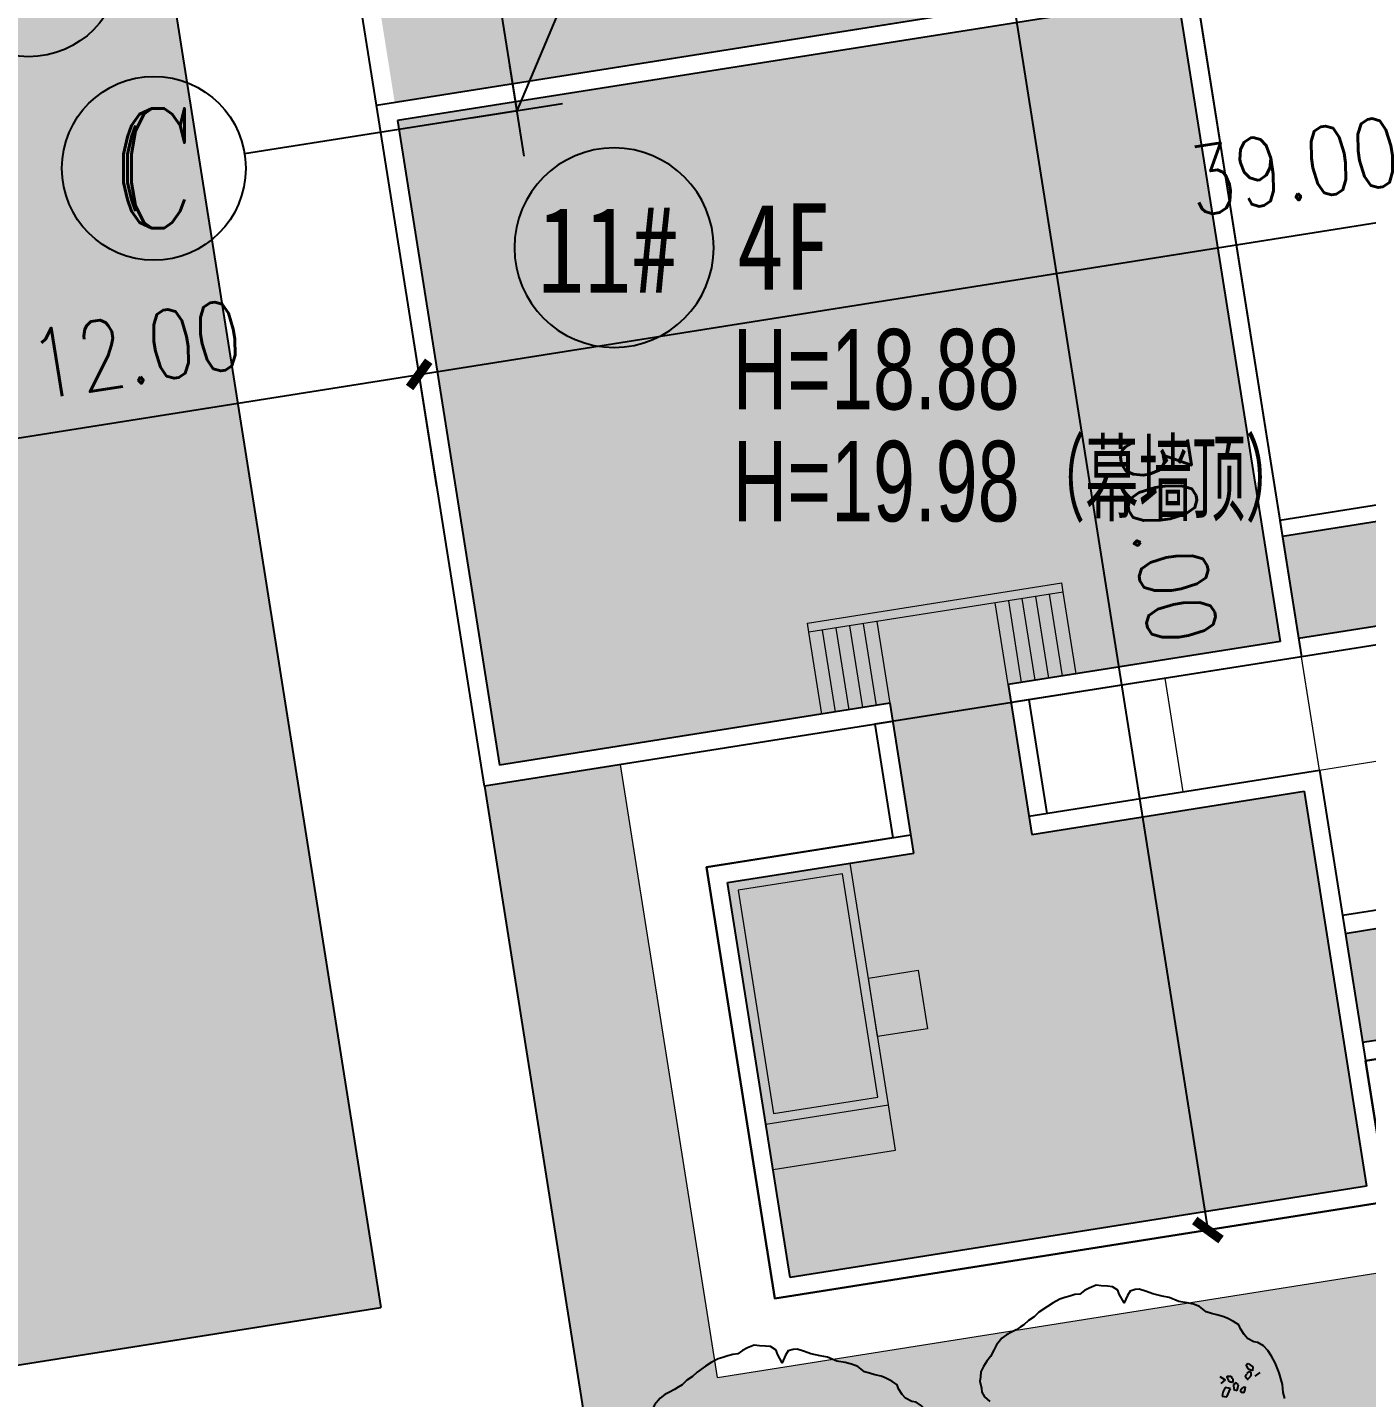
# Model space of a CAD drawing. Header units: metres. Extents: x 71066629 to 71645179, y 84793221 to 85208804.
# Drawn here: x 71362968 to 71392108, y 84930450 to 84960257 of the extents above; entities that cross this region are included whole.
import ezdxf
from ezdxf.enums import TextEntityAlignment as Align

# ---------------------------------------------------------------- set-up
doc = ezdxf.new("R2010")
doc.units = ezdxf.units.M
doc.header["$LTSCALE"] = 1000
doc.linetypes.add('CONTINOUS', pattern=[15000, 5000, 5000, 5000])
for name, color, linetype in [('A_N_AXIS_TEXT', 7, 'Continuous'), ('A_SITEP_PLANT', 85, 'Continuous'), ('DIM_COOR', 3, 'Continuous'), ('G-ANN0-GRID', 85, 'Continuous'), ('G-ANNO-DIMS', 3, 'Continuous'), ('G-ANNO-TEXT', 7, 'Continuous'), ('G-BLDG-OTLN', 2, 'Continuous'), ('G-BLDG-POIT', 6, 'Continuous'), ('G-BLDG-ROOF', 34, 'Continuous'), ('G-FRIE-FLWL', 6, 'Continuous'), ('G-PLTG', 105, 'Continuous'), ('G-STRU', 134, 'Continuous'), ('G_H_252', 252, 'Continuous'), ('G_H_253', 253, 'Continuous')]:
    doc.layers.add(name, color=color, linetype=linetype)
doc.layers.add('G-OTHR', color=169, linetype='Continuous', lineweight=13)
doc.layers.add('G-ROAD-园区', color=175, linetype='Continuous', lineweight=13)
doc.styles.add('_TCH_AXIS', font='romant.shx')
doc.styles.add('dim_font', font='SIMPLEX.shx', dxfattribs={"width": 0.8})
doc.styles.add('GAD A', font='$ gad e.shx', dxfattribs={"width": 0.7, "bigfont": '$ gad c.shx'})
doc.styles.add('黑体', font='simhei.ttf', dxfattribs={"width": 0.8})
doc.dimstyles.new('DIMN500', dxfattribs={"dimscale": 5, "dimtxt": 300, "dimasz": 100, "dimexe": 250, "dimexo": 300, "dimgap": 150, "dimtad": 1, "dimdec": 0, "dimzin": 0, "dimdsep": 46, "dimtxsty": 'dim_font', "dimblk": 'ARCHTICK', "dimcen": 0.09, "dimclrt": 7, "dimazin": 2, "dimtfac": 1, "dimtdec": 0, "dimtix": 1, "dimtmove": 2, "dimatfit": 3, "dimldrblk": 'ARCHTICK', "dimtolj": 1, "dimtzin": 0, "dimarcsym": 0})
pattern_1 = [(0, (0, 0), (793.75, 793.75), [396.875, -1190.625]), (90, (198.4, -198.4), (-793.75, 793.75), [396.875, -1190.625])]

# ---------------------------------------------------------------- blocks, each defined once
blk = doc.blocks.new('A$C45625239')
at = {"layer": 'G-ANN0-GRID'}
blk.add_circle((50476, 51630), 2000, dxfattribs=at)
blk = doc.blocks.new('A$C4C801BD5')
at = {"layer": 'G_H_252'}
blk.add_hatch(color=256, dxfattribs=at).paths.add_polyline_path([(33530, 57035), (16541, 54344), (18763, 40319), (27257, 41664), (27773, 38405), (23723, 37764), (25084, 29171), (37628, 31158), (36267, 39750), (30341, 38812), (29825, 42071), (35751, 43010)])
at = {"layer": 'G_H_253'}
h = blk.add_hatch(color=256, dxfattribs=at)
h.paths.add_polyline_path([(55679, 51431), (38789, 48756), (39251, 45842), (35794, 45295), (36146, 43072), (39603, 43620), (40620, 37200), (37163, 36652), (37538, 34282), (40995, 34829), (41480, 31768), (58370, 34443)])
h.paths.add_polyline_path([(33467, 57430), (33060, 59998), (16072, 57307), (16479, 54739)])
at = {"layer": 'G-ANN0-GRID'}
for q in [(18202, 60480), (13214, 53615)]:
    blk.add_line((19141, 54553), q, dxfattribs=at)
blk.add_circle((11239, 53302), 2000, dxfattribs=at)
at = {"layer": 'G-BLDG-OTLN'}
blk.add_lwpolyline([(26924, 41207), (27315, 38738), (23266, 38096), (24752, 28713), (38086, 30825), (37601, 33887), (40663, 34372), (41148, 31310), (58827, 34110), (56481, 48925), (38702, 46110), (38702, 46110), (35739, 45640), (36209, 42677), (26924, 41207)], dxfattribs=at)
at = {"layer": 'G-BLDG-POIT', "linetype": 'CONTINOUS', "ltscale": 0.1}
for p, q in [((19297, 53566), (18984, 55541)), ((18153, 54397), (20128, 54710))]:
    blk.add_line(p, q, dxfattribs=at)
at = {"layer": 'G-BLDG-ROOF'}
for p, q in [((16084, 54677), (33862, 57493)), ((33862, 57493), (36209, 42677)), ((33530, 57035), (16541, 54344)), ((35751, 43010), (33530, 57035)), ((18430, 39861), (16084, 54677)), ((16541, 54344), (18763, 40319)), ((39251, 45842), (35794, 45295)), ((39603, 43620), (36146, 43072)), ((35751, 43010), (29825, 42071)), ((39270, 43162), (36209, 42677)), ((39172, 43147), (36209, 42677)), ((29825, 42071), (30341, 38812)), ((30674, 39269), (30282, 41739)), ((27257, 41664), (18763, 40319)), ((27773, 38405), (27257, 41664)), ((26924, 41207), (27315, 38738)), ((30341, 38812), (36267, 39750)), ((36267, 39750), (37628, 31158)), ((23723, 37764), (27773, 38405)), ((25084, 29171), (23723, 37764)), ((40162, 37532), (37100, 37047)), ((40620, 37200), (37163, 36652)), ((40995, 34829), (37538, 34282)), ((40663, 34372), (37601, 33887)), ((37628, 31158), (25084, 29171))]:
    blk.add_line(p, q, dxfattribs=at)
for points in [[(16084, 54677), (15614, 57640), (33393, 60456), (33862, 57493)], [(27319, 41269), (18430, 39861), (16084, 54677), (33862, 57493), (36209, 42677), (32950, 42161), (29986, 41692), (29887, 41676)], [(38702, 46110), (35739, 45640)], [(38702, 46110), (35739, 45640)], [(38702, 46110), (35739, 45640)], [(38702, 46110), (35739, 45640)], [(30278, 39207), (36600, 40208), (38086, 30825), (24752, 28713), (23266, 38096), (27710, 38800)]]:
    blk.add_lwpolyline(points, dxfattribs=at)
at = {"layer": 'G-OTHR', "linetype": 'ByBlock'}
for p, q in [((25462, 43405), (30993, 44281)), ((31025, 44084), (30993, 44281)), ((31025, 44084), (25494, 43208)), ((29825, 42071), (29543, 43849)), ((30121, 42118), (29839, 43896)), ((30417, 42165), (30136, 43943)), ((30714, 42212), (30432, 43990)), ((31010, 42259), (30728, 44037)), ((31306, 42306), (31025, 44084)), ((25494, 43208), (25462, 43405)), ((26072, 41477), (25790, 43255)), ((26368, 41524), (26086, 43301)), ((26664, 41571), (26383, 43348)), ((26960, 41618), (26679, 43395)), ((27257, 41664), (26975, 43442)), ((25775, 41430), (25494, 43208)), ((36600, 40208), (36209, 42677)), ((33637, 39739), (33245, 42208)), ((36600, 40208), (39661, 40693)), ((27222, 32932), (26390, 38186)), ((24556, 32509), (27222, 32932)), ((27379, 31944), (27222, 32932)), ((24712, 31522), (27379, 31944))]:
    blk.add_line(p, q, dxfattribs=at)
for points in [[(26224, 37957), (23952, 37597), (24722, 32738), (26994, 33098)], [(26786, 35687), (27872, 35859), (28074, 34585), (26988, 34413)]]:
    blk.add_lwpolyline(points, close=True, dxfattribs=at)
at = {"layer": 'A_N_AXIS_TEXT', "style": '_TCH_AXIS', "width": 0.714286}
blk.add_text('C', height=2604, dxfattribs=at).set_placement((10309, 52000), (12169, 52000), align=Align.FIT)
blk = doc.blocks.new('A$C1F6C256B')
at = {"layer": 'A_SITEP_PLANT'}
for p, q in [((1132, 4191), (1181, 4259)), ((1132, 4191), (1181, 4259)), ((1153, 4163), (1132, 4191)), ((1153, 4163), (1132, 4191)), ((1216, 4195), (1153, 4163)), ((1216, 4195), (1153, 4163)), ((1181, 4259), (1239, 4252)), ((1181, 4259), (1239, 4252)), ((1239, 4252), (1216, 4195)), ((1239, 4252), (1216, 4195)), ((1318, 4292), (1265, 4363)), ((1318, 4292), (1265, 4363)), ((1444, 4048), (1412, 4015)), ((1444, 4048), (1412, 4015)), ((1412, 4015), (1438, 3980)), ((1412, 4015), (1438, 3980)), ((1438, 3980), (1509, 3982)), ((1438, 3980), (1509, 3982)), ((1527, 4031), (1444, 4048)), ((1527, 4031), (1444, 4048)), ((1509, 3982), (1527, 4031)), ((1509, 3982), (1527, 4031)), ((1324, 3778), (1370, 3859)), ((1324, 3778), (1370, 3859)), ((1370, 3859), (1423, 3793)), ((1370, 3859), (1423, 3793)), ((1423, 3793), (1423, 3793)), ((1423, 3793), (1423, 3793)), ((1494, 3932), (1482, 3857)), ((1494, 3932), (1482, 3857)), ((1482, 3857), (1550, 3822)), ((1482, 3857), (1550, 3822)), ((1618, 3879), (1494, 3932)), ((1618, 3879), (1494, 3932)), ((1550, 3822), (1607, 3813)), ((1550, 3822), (1607, 3813)), ((1607, 3813), (1618, 3879)), ((1607, 3813), (1618, 3879))]:
    blk.add_line(p, q, dxfattribs=at)
for points in [[(1642, 4722), (1556, 4699), (1440, 4687), (1268, 4641), (1126, 4583), (1029, 4529), (946, 4476), (878, 4411), (827, 4332), (819, 4273), (769, 4180), (715, 4130), (632, 4078), (575, 4057), (524, 3979), (474, 3885), (451, 3824), (430, 3734), (408, 3658), (386, 3582), (308, 3486), (273, 3395), (252, 3304), (234, 3185), (175, 3046), (155, 2942), (125, 2806), (90, 2714), (56, 2608), (62, 2550), (84, 2478), (146, 2440), (254, 2392), (129, 2321), (72, 2301), (21, 2222), (13, 2148), (7, 2059), (0, 1984), (39, 1885), (75, 1815), (126, 1747), (134, 1674), (155, 1602), (177, 1531), (199, 1460), (253, 1362), (305, 1279), (391, 1155), (456, 1088), (509, 1005), (574, 938), (609, 882), (644, 827), (680, 757), (717, 687), (768, 618), (864, 539), (941, 503), (1034, 453), (1098, 401), (1177, 350), (1254, 313), (1328, 306), (1388, 297), (1489, 322), (1547, 328), (1617, 364), (1683, 444)], [(1276, 4174), (1252, 4212), (1251, 4213), (1250, 4215), (1254, 4218), (1261, 4222), (1272, 4228), (1279, 4231), (1289, 4231), (1295, 4233), (1305, 4230), (1307, 4230), (1312, 4227), (1326, 4220), (1341, 4205), (1362, 4187), (1364, 4184), (1364, 4183), (1361, 4179), (1353, 4172), (1343, 4166), (1335, 4160), (1328, 4156), (1321, 4154), (1314, 4154), (1304, 4159), (1291, 4168), (1289, 4170), (1287, 4173), (1287, 4174), (1286, 4176)], [(1276, 4174), (1252, 4212), (1251, 4213), (1250, 4215), (1254, 4218), (1261, 4222), (1272, 4228), (1279, 4231), (1289, 4231), (1295, 4233), (1305, 4230), (1307, 4230), (1312, 4227), (1326, 4220), (1341, 4205), (1362, 4187), (1364, 4184), (1364, 4183), (1361, 4179), (1353, 4172), (1343, 4166), (1335, 4160), (1328, 4156), (1321, 4154), (1314, 4154), (1304, 4159), (1291, 4168), (1289, 4170), (1287, 4173), (1287, 4174), (1286, 4176)], [(1490, 4102), (1527, 4081), (1533, 4080), (1536, 4080), (1538, 4081), (1542, 4084), (1544, 4086), (1548, 4094), (1551, 4108), (1552, 4119), (1547, 4129), (1544, 4136), (1539, 4139), (1524, 4140), (1509, 4145), (1490, 4148), (1485, 4150), (1484, 4150), (1480, 4137), (1479, 4123), (1481, 4120), (1488, 4115), (1493, 4107), (1498, 4103)], [(1490, 4102), (1527, 4081), (1533, 4080), (1536, 4080), (1538, 4081), (1542, 4084), (1544, 4086), (1548, 4094), (1551, 4108), (1552, 4119), (1547, 4129), (1544, 4136), (1539, 4139), (1524, 4140), (1509, 4145), (1490, 4148), (1485, 4150), (1484, 4150), (1480, 4137), (1479, 4123), (1481, 4120), (1488, 4115), (1493, 4107), (1498, 4103)], [(1358, 3967), (1402, 3969), (1404, 3969), (1406, 3969), (1407, 3964), (1407, 3956), (1406, 3944), (1405, 3936), (1400, 3927), (1399, 3921), (1392, 3914), (1390, 3912), (1386, 3909), (1372, 3901), (1352, 3895), (1326, 3886), (1323, 3886), (1321, 3886), (1319, 3891), (1317, 3901), (1317, 3913), (1316, 3923), (1317, 3931), (1318, 3938), (1321, 3944), (1331, 3950), (1345, 3957), (1348, 3958), (1351, 3958), (1352, 3958), (1355, 3957)], [(1358, 3967), (1402, 3969), (1404, 3969), (1406, 3969), (1407, 3964), (1407, 3956), (1406, 3944), (1405, 3936), (1400, 3927), (1399, 3921), (1392, 3914), (1390, 3912), (1386, 3909), (1372, 3901), (1352, 3895), (1326, 3886), (1323, 3886), (1321, 3886), (1319, 3891), (1317, 3901), (1317, 3913), (1316, 3923), (1317, 3931), (1318, 3938), (1321, 3944), (1331, 3950), (1345, 3957), (1348, 3958), (1351, 3958), (1352, 3958), (1355, 3957)]]:
    blk.add_lwpolyline(points, dxfattribs=at)
blk.add_lwpolyline([(1132, 4191), (1132, 4191)], close=True, dxfattribs=at)
blk.add_lwpolyline([(1132, 4191), (1132, 4191)], close=True, dxfattribs=at)
blk = doc.blocks.new('_ARCHTICK')
at = {"color": 0, "linetype": 'ByBlock', "const_width": 0.4}
blk.add_lwpolyline([(-0.5, -0.5), (0.5, 0.5)], dxfattribs=at)
blk = doc.blocks.new('*D87')
at = {"layer": 'Defpoints', "color": 0, "transparency": 16777216}
for p in [(71387392, 84964269), (71392085, 84934638), (71388654, 84934095)]:
    blk.add_point(p, dxfattribs=at)
at = {"layer": 'G-ANNO-DIMS', "color": 0, "lineweight": -2, "transparency": 16777216}
for p, q in [((71385910, 84964034), (71382726, 84963530)), ((71383961, 84963726), (71388654, 84934095)), ((71390604, 84934404), (71387419, 84933899))]:
    blk.add_line(p, q, dxfattribs=at)
at = {"layer": 'G-ANNO-DIMS', "color": 0, "lineweight": -2, "transparency": 16777216, "xscale": 500, "yscale": 500, "zscale": 500}
for p, rotation in [((71383961, 84963726), 99.0000000000325), ((71388654, 84934095), 279.0000000000325)]:
    blk.add_blockref('_ARCHTICK', p, dxfattribs=dict(at, rotation=rotation))
at = {"layer": 'G-ANNO-DIMS', "color": 7, "transparency": 16777216, "insert": (71387789, 84949145), "char_height": 1500, "attachment_point": 5, "rotation": 279, "style": 'dim_font'}
blk.add_mtext('\\A1;30.00', dxfattribs=at)
blk = doc.blocks.new('*D91')
at = {"layer": 'Defpoints', "color": 0, "transparency": 16777216}
for p in [(71371493, 84952709), (71372115, 84948781), (71360262, 84946904)]:
    blk.add_point(p, dxfattribs=at)
at = {"layer": 'G-ANNO-DIMS', "color": 0, "lineweight": -2, "transparency": 16777216}
for p, q in [((71371880, 84950263), (71371297, 84953943)), ((71359640, 84950831), (71371493, 84952709)), ((71360028, 84948386), (71359445, 84952066))]:
    blk.add_line(p, q, dxfattribs=at)
at = {"layer": 'G-ANNO-DIMS', "color": 0, "lineweight": -2, "transparency": 16777216, "xscale": 500, "yscale": 500, "zscale": 500}
for p, rotation in [((71371493, 84952709), 8.999993952584738), ((71359640, 84950831), 188.9999939525847)]:
    blk.add_blockref('_ARCHTICK', p, dxfattribs=dict(at, rotation=rotation))
at = {"layer": 'G-ANNO-DIMS', "color": 7, "transparency": 16777216, "insert": (71365332, 84953252), "char_height": 1500, "attachment_point": 5, "rotation": 9, "style": 'dim_font'}
blk.add_mtext('\\A1;12.00', dxfattribs=at)
blk = doc.blocks.new('*D92')
at = {"layer": 'Defpoints', "color": 0, "transparency": 16777216}
for p in [(71410012, 84958810), (71410634, 84954882), (71372115, 84948781)]:
    blk.add_point(p, dxfattribs=at)
at = {"layer": 'G-ANNO-DIMS', "color": 0, "lineweight": -2, "transparency": 16777216}
for p, q in [((71410400, 84956364), (71409817, 84960044)), ((71371493, 84952709), (71410012, 84958810)), ((71371880, 84950263), (71371297, 84953943))]:
    blk.add_line(p, q, dxfattribs=at)
at = {"layer": 'G-ANNO-DIMS', "color": 0, "lineweight": -2, "transparency": 16777216, "xscale": 500, "yscale": 500, "zscale": 500}
for p, rotation in [((71410012, 84958810), 8.999993952544612), ((71371493, 84952709), 188.9999939525446)]:
    blk.add_blockref('_ARCHTICK', p, dxfattribs=dict(at, rotation=rotation))
at = {"layer": 'G-ANNO-DIMS', "color": 7, "transparency": 16777216, "insert": (71390518, 84957241), "char_height": 1500, "attachment_point": 5, "rotation": 9, "style": 'dim_font'}
blk.add_mtext('\\A1;39.00', dxfattribs=at)

msp = doc.modelspace()

# ---------------------------------------------------------------- hatches: boundary and pattern name
at = {"layer": 'G-FRIE-FLWL'}
h = msp.add_hatch(dxfattribs=at)
h.set_pattern_fill('AR-HBONE', color=256, scale=1000, style=0)
h.set_pattern_definition([(45, (0, 0), (6e-14, 862.1045876), [1828.8, -609.6]), (135, (431.05, 431.05), (6e-14, 862.1045876), [1828.8, -609.6])])
edge = h.paths.add_edge_path()
edge.add_line((71422891.601, 84958159.314), (71422891.601, 84931359.314))
edge.add_arc((71410891.601, 84931359.314), 12000, 270, 360, ccw=False)
edge.add_line((71410891.601, 84919359.314), (71325291.539, 84919359.314))
edge.add_line((71325291.539, 84919359.314), (71325291.539, 84913359.314))
edge.add_line((71325291.539, 84913359.314), (71410891.601, 84913359.314))
edge.add_arc((71410891.601, 84931359.314), 18000, 270, 360)
edge.add_line((71428891.601, 84931359.314), (71428891.601, 84958159.315))
edge.add_line((71428891.601, 84958159.315), (71422891.601, 84958159.314))
at = {"layer": 'G-PLTG'}
h = msp.add_hatch(dxfattribs=at)
h.set_pattern_fill('CROSS', color=256, scale=500, style=0)
h.set_pattern_definition(pattern_1)
h.paths.add_polyline_path([(71337997.707, 84962824.242), (71358739.163, 84966109.363), (71362025.254, 84945362.818), (71357587.716, 84944613.256), (71359456.899, 84932811.693), (71336654.399, 84929200.134), (71336990.7, 84927076.814), (71359793.199, 84930688.375), (71370657.935, 84932409.18), (71366144.834, 84960903.778), (71368613.894, 84961294.839), (71368379.242, 84962776.371), (71389158.829, 84966067.535), (71388619.689, 84969471.528), (71306058.93, 84970203.454), (71313479.317, 84923352.976), (71322754.886, 84924822.083), (71330570.726, 84926059.99), (71330234.425, 84928183.311), (71322418.586, 84926945.404), (71319133.464, 84947686.86), (71339874.92, 84950971.981)])
h = msp.add_hatch(dxfattribs=at)
h.set_pattern_fill('CROSS', color=256, scale=500, style=0)
h.set_pattern_definition(pattern_1)
edge = h.paths.add_edge_path()
edge.add_line((71409631.087, 84925359.315), (71409631.087, 84919359.314))
edge.add_line((71409631.087, 84919359.314), (71410891.601, 84919359.314))
edge.add_arc((71410891.601, 84931359.314), 12000, 270, 360)
edge.add_line((71422891.601, 84931359.314), (71422891.601, 84958159.314))
edge.add_line((71422891.601, 84958159.314), (71425908.208, 84958159.316))
edge.add_arc((71440891.601, 84952547.013), 16000, 90, 159.4656445, ccw=False)
edge.add_line((71440891.601, 84968547.013), (71440895.56, 84968923.435))
edge.add_line((71440895.56, 84968923.435), (71393183.126, 84969425.163))
edge.add_line((71393183.126, 84969425.163), (71395480.64, 84954919.23))
edge.add_line((71395480.64, 84954919.23), (71411739.366, 84957494.359))
edge.add_line((71411739.366, 84957494.359), (71415024.49, 84936752.904))
edge.add_line((71415024.49, 84936752.904), (71377986.016, 84930886.586))
edge.add_line((71377986.016, 84930886.586), (71375874.151, 84944220.378))
edge.add_line((71375874.151, 84944220.378), (71372911.407, 84943751.126))
edge.add_line((71372911.407, 84943751.126), (71375234.426, 84929084.164))
edge.add_line((71375234.426, 84929084.164), (71248287.884, 84908977.807))
edge.add_line((71248287.884, 84908977.807), (71250400.773, 84908977.807))
edge.add_line((71250400.773, 84908977.807), (71312900.776, 84908999.993))
edge.add_line((71312900.776, 84908999.993), (71315788.826, 84908999.993))
edge.add_arc((71329846.566, 84901359.314), 16000, 106.5402702, 151.474984, ccw=False)
edge.add_line((71325291.539, 84916697.233), (71325291.539, 84919359.314))
edge.add_line((71325291.539, 84919359.314), (71392131.086, 84919359.314))
edge.add_line((71392131.086, 84919359.314), (71392131.086, 84925359.315))
edge.add_line((71392131.086, 84925359.315), (71409631.087, 84925359.315))

# ---------------------------------------------------------------- linework, layer by layer
at = {"layer": 'DIM_COOR', "color": 3}
msp.add_line((71373621.655, 84958443.116), (71377126.753, 84966734.902), dxfattribs=at)
at = {"layer": 'G-ANNO-TEXT'}
msp.add_lwpolyline([(71373564.009, 84955464.742, 1), (71377902.384, 84955464.742, 1)], format="xyb", close=True, dxfattribs=at)
at = {"layer": 'G-ROAD-园区'}
for q in [(71375874.151, 84944220.378), (71415024.49, 84936752.904)]:
    msp.add_line((71377986.016, 84930886.586), q, dxfattribs=at)
at = {"layer": 'G-STRU'}
for p, q in [((71366144.834, 84960903.778), (71370657.935, 84932409.18)), ((71372911.375, 84943751.334), (71375234.426, 84929084.164)), ((71336990.7, 84927076.814), (71370657.935, 84932409.18))]:
    msp.add_line(p, q, dxfattribs=at)

# ---------------------------------------------------------------- block references
at = {"layer": 'A_SITEP_PLANT', "xscale": 1.5, "yscale": 1.5, "zscale": 1.5, "rotation": 270}
for p in [(71383245.442, 84932891.864), (71375806.619, 84931589.77)]:
    msp.add_blockref('A$C1F6C256B', p, dxfattribs=at)
at = {"layer": 'G-BLDG-OTLN'}
for name, p in [('A$C45625239', (71312518.341, 84909989.293)), ('A$C4C801BD5', (71354481.083, 84903889.64))]:
    msp.add_blockref(name, p, dxfattribs=at)

# ---------------------------------------------------------------- texts
at = {"layer": 'G-ANNO-TEXT'}
for s, height, style, width, p in [('11#', 1877.6371, '黑体', 0.8, (71374070.411, 84954482.891)), ('4F', 1877.6371, '黑体', 0.8, (71378405.035, 84954553.906)), ('H=18.88', 1750, 'GAD A', 0.7, (71378317.49, 84951945.641)), ('（幕墙顶）', 1750, 'GAD A', 0.7, (71384819.413, 84949512.092)), ('H=19.98', 1750, 'GAD A', 0.7, (71378317.49, 84949512.092))]:
    msp.add_text(s, height=height, dxfattribs=dict(at, style=style, width=width)).set_placement(p)

# ---------------------------------------------------------------- dimensions: what is measured, and where the dimension line sits
at = {"layer": 'G-ANNO-DIMS'}
for p1, p2, distance, text, picture, middle in [((71387392.007, 84964269), (71392085.041, 84934638.35), -3474.093, '30.00', '*D87', (71387788.735, 84949144.859)), ((71372114.513, 84948781.481), (71410634.359, 84954882.421), 3976.118, '39.00', '*D92', (71390517.783, 84957240.649)), ((71360262.251, 84946904.269), (71372114.513, 84948781.481), 3976.118, '12.00', '*D91', (71365331.729, 84953251.573))]:
    dim = msp.add_aligned_dim(p1=p1, p2=p2, distance=distance, text=text, dimstyle='DIMN500', dxfattribs=at)
    dim.commit()
    dim.dimension.update_dxf_attribs({"geometry": picture, "text_midpoint": middle})

doc.saveas('drawing.dxf')
